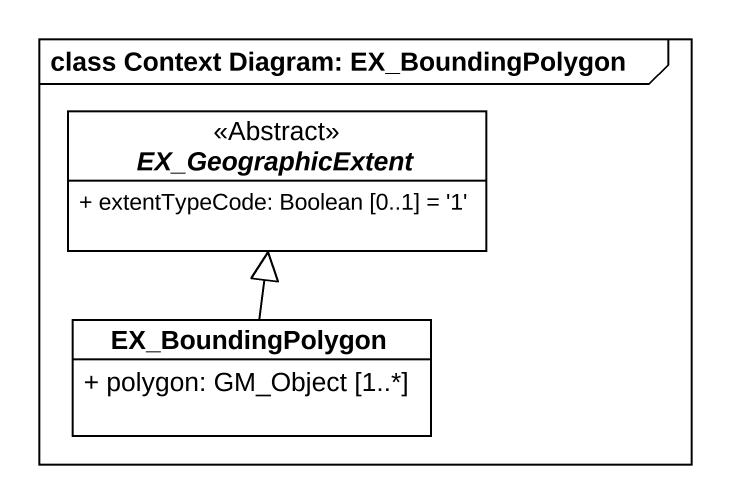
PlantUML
@startuml
mainframe class Context Diagram: EX_BoundingPolygon
hide circle
hide empty members
skinparam classAttributeIconSize 0
abstract class EX_GeographicExtent <<Abstract>> #FFFFFF {
  + extentTypeCode: Boolean [0..1] = '1'
}
class EX_BoundingPolygon #FFFFFF {
  + polygon: GM_Object [1..*]
}
EX_BoundingPolygon -up-|> EX_GeographicExtent
@enduml
